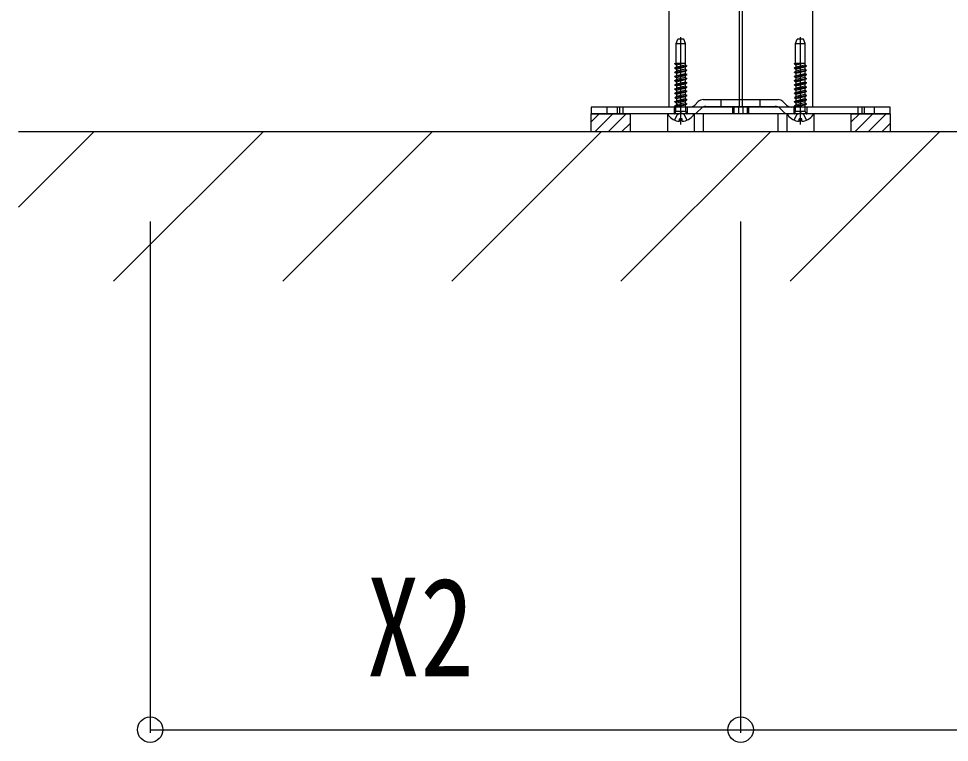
# Model space of a CAD drawing. Units: millimetres, scale not verified. Extents: x -4205 to 4205, y -2970 to 2970.
# Drawn here: x 902.5 to 1213.8, y -1034.2 to -792.1 of the extents above; entities that cross this region are included whole.
import ezdxf
from ezdxf.enums import TextEntityAlignment as Align

# ---------------------------------------------------------------- set-up
doc = ezdxf.new("R2010")
doc.units = ezdxf.units.MM
doc.header["$LTSCALE"] = 20
for name, color, linetype in [('0-5_YKK_13', 4, 'Continuous'), ('0-6_YKK_D', 6, 'Continuous'), ('0-8_YSS_K', 3, 'Continuous')]:
    doc.layers.add(name, color=color, linetype=linetype)
doc.styles.add('ＭＳ ゴシック', font='')
doc.styles.get('ＭＳ ゴシック').set_extended_font_data('MS Gothic')

msp = doc.modelspace()

# ---------------------------------------------------------------- linework, layer by layer
at = {"layer": '0-5_YKK_13'}
for p, q in [((1120, -711.7), (1120, -821.7)), ((1143.5, -711.7), (1143.5, -821.7)), ((1144.5, -711.7), (1144.5, -821.7)), ((1168, -711.7), (1168, -821.7)), ((1122.4, -800.5), (1122.95, -799)), ((1125.05, -799), (1122.95, -799)), ((1124, -827.5), (1124, -798.34)), ((1162.4, -800.5), (1162.95, -799)), ((1165.05, -799), (1162.95, -799)), ((1164, -827.5), (1164, -798.34)), ((1122.4, -807), (1122.4, -800.5)), ((1125.6, -807), (1125.6, -800.5)), ((1162.4, -807), (1162.4, -800.5)), ((1165.6, -807), (1165.6, -800.5)), ((1122, -807.29), (1123.69, -807)), ((1122, -807.19), (1123.12, -807)), ((1122, -807.19), (1122.33, -807)), ((1122, -807.29), (1122, -807.19)), ((1122, -807.29), (1122.5, -807.58)), ((1122, -808.6), (1126, -807.91)), ((1122, -808.7), (1126, -808.01)), ((1122, -808.6), (1122.5, -808.31)), ((1122, -808.7), (1122, -808.6)), ((1122, -808.7), (1122.5, -808.99)), ((1122, -810.01), (1126, -809.32)), ((1122, -810.11), (1126, -809.42)), ((1122.33, -807), (1125.6, -807)), ((1122.5, -807.58), (1125.02, -807)), ((1122.5, -807.58), (1122.5, -808.2)), ((1122.5, -807.58), (1122.5, -808.31)), ((1122.5, -808.31), (1125.5, -807.62)), ((1122.5, -808.99), (1125.5, -808.3)), ((1122.5, -808.99), (1122.5, -809.72)), ((1125.5, -809.03), (1122.5, -809.72)), ((1125.5, -807), (1125.5, -807.51)), ((1125.5, -807), (1125.5, -807.62)), ((1125.5, -807.62), (1126, -807.91)), ((1125.5, -808.3), (1126, -808.01)), ((1125.5, -809.71), (1126, -809.42)), ((1126, -808.01), (1126, -807.91)), ((1126, -809.42), (1126, -809.32)), ((1162, -807.29), (1163.69, -807)), ((1162, -807.19), (1163.12, -807)), ((1162, -807.19), (1162.33, -807)), ((1162, -807.29), (1162, -807.19)), ((1162, -807.29), (1162.5, -807.58)), ((1162, -808.6), (1166, -807.91)), ((1162, -808.7), (1166, -808.01)), ((1162, -808.6), (1162.5, -808.31)), ((1162, -808.7), (1162, -808.6)), ((1162, -808.7), (1162.5, -808.99)), ((1162, -810.01), (1166, -809.32)), ((1162, -810.11), (1166, -809.42)), ((1162.33, -807), (1165.6, -807)), ((1162.5, -807.58), (1165.02, -807)), ((1162.5, -807.58), (1162.5, -808.2)), ((1162.5, -807.58), (1162.5, -808.31)), ((1162.5, -808.31), (1165.5, -807.62)), ((1162.5, -808.99), (1165.5, -808.3)), ((1162.5, -808.99), (1162.5, -809.72)), ((1165.5, -809.03), (1162.5, -809.72)), ((1165.5, -807), (1165.5, -807.51)), ((1165.5, -807), (1165.5, -807.62)), ((1165.5, -807.62), (1166, -807.91)), ((1165.5, -808.3), (1166, -808.01)), ((1165.5, -809.71), (1166, -809.42)), ((1166, -808.01), (1166, -807.91)), ((1166, -809.42), (1166, -809.32)), ((1122, -810.01), (1122.5, -809.72)), ((1122, -810.11), (1122, -810.01)), ((1122, -810.11), (1122.5, -810.4)), ((1122, -811.42), (1126, -810.73)), ((1122, -811.52), (1126, -810.83)), ((1122, -811.42), (1122.5, -811.13)), ((1122, -811.52), (1122, -811.42)), ((1122, -811.52), (1122.5, -811.81)), ((1122, -812.83), (1126, -812.14)), ((1122, -812.93), (1126, -812.24)), ((1122, -812.83), (1122.5, -812.54)), ((1122.5, -810.4), (1125.5, -809.71)), ((1122.5, -810.4), (1122.5, -811.13)), ((1122.5, -811.13), (1125.5, -810.44)), ((1122.5, -811.81), (1125.5, -811.12)), ((1122.5, -811.81), (1122.5, -812.54)), ((1125.5, -811.85), (1122.5, -812.54)), ((1122.5, -813.22), (1125.5, -812.53)), ((1125.5, -809.71), (1125.5, -810.44)), ((1125.5, -810.44), (1126, -810.73)), ((1125.5, -811.12), (1126, -810.83)), ((1125.5, -812.53), (1126, -812.24)), ((1125.5, -812.53), (1125.5, -813.26)), ((1126, -810.83), (1126, -810.73)), ((1126, -812.24), (1126, -812.14)), ((1162, -810.01), (1162.5, -809.72)), ((1162, -810.11), (1162, -810.01)), ((1162, -810.11), (1162.5, -810.4)), ((1162, -811.42), (1166, -810.73)), ((1162, -811.52), (1166, -810.83)), ((1162, -811.42), (1162.5, -811.13)), ((1162, -811.52), (1162, -811.42)), ((1162, -811.52), (1162.5, -811.81)), ((1162, -812.83), (1166, -812.14)), ((1162, -812.93), (1166, -812.24)), ((1162, -812.83), (1162.5, -812.54)), ((1162.5, -810.4), (1165.5, -809.71)), ((1162.5, -810.4), (1162.5, -811.13)), ((1162.5, -811.13), (1165.5, -810.44)), ((1162.5, -811.81), (1165.5, -811.12)), ((1162.5, -811.81), (1162.5, -812.54)), ((1165.5, -811.85), (1162.5, -812.54)), ((1162.5, -813.22), (1165.5, -812.53)), ((1165.5, -809.71), (1165.5, -810.44)), ((1165.5, -810.44), (1166, -810.73)), ((1165.5, -811.12), (1166, -810.83)), ((1165.5, -812.53), (1166, -812.24)), ((1165.5, -812.53), (1165.5, -813.26)), ((1166, -810.83), (1166, -810.73)), ((1166, -812.24), (1166, -812.14)), ((1122, -812.93), (1122, -812.83)), ((1122, -812.93), (1122.5, -813.22)), ((1122, -814.24), (1126, -813.55)), ((1122, -814.34), (1126, -813.65)), ((1122, -814.24), (1122.5, -813.95)), ((1122, -814.34), (1122, -814.24)), ((1122, -814.34), (1122.5, -814.63)), ((1122, -815.65), (1126, -814.96)), ((1122, -815.75), (1126, -815.06)), ((1122, -815.65), (1122.5, -815.36)), ((1122, -815.75), (1122, -815.65)), ((1122.5, -813.22), (1122.5, -813.95)), ((1122.5, -813.95), (1125.5, -813.26)), ((1122.5, -814.5), (1125.5, -813.81)), ((1122.5, -814.63), (1125.5, -813.94)), ((1122.5, -814.63), (1122.5, -815.36)), ((1125.5, -814.67), (1122.5, -815.36)), ((1122.5, -816.04), (1125.5, -815.35)), ((1125.5, -813.26), (1126, -813.55)), ((1125.5, -813.94), (1126, -813.65)), ((1125.5, -813.94), (1125.5, -814.67)), ((1125.5, -814.67), (1126, -814.96)), ((1125.5, -815.35), (1126, -815.06)), ((1125.5, -815.35), (1125.5, -816.08)), ((1126, -813.65), (1126, -813.55)), ((1126, -815.06), (1126, -814.96)), ((1162, -812.93), (1162, -812.83)), ((1162, -812.93), (1162.5, -813.22)), ((1162, -814.24), (1166, -813.55)), ((1162, -814.34), (1166, -813.65)), ((1162, -814.24), (1162.5, -813.95)), ((1162, -814.34), (1162, -814.24)), ((1162, -814.34), (1162.5, -814.63)), ((1162, -815.65), (1166, -814.96)), ((1162, -815.75), (1166, -815.06)), ((1162, -815.65), (1162.5, -815.36)), ((1162, -815.75), (1162, -815.65)), ((1162.5, -813.22), (1162.5, -813.95)), ((1162.5, -813.95), (1165.5, -813.26)), ((1162.5, -814.5), (1165.5, -813.81)), ((1162.5, -814.63), (1165.5, -813.94)), ((1162.5, -814.63), (1162.5, -815.36)), ((1165.5, -814.67), (1162.5, -815.36)), ((1162.5, -816.04), (1165.5, -815.35)), ((1165.5, -813.26), (1166, -813.55)), ((1165.5, -813.94), (1166, -813.65)), ((1165.5, -813.94), (1165.5, -814.67)), ((1165.5, -814.67), (1166, -814.96)), ((1165.5, -815.35), (1166, -815.06)), ((1165.5, -815.35), (1165.5, -816.08)), ((1166, -813.65), (1166, -813.55)), ((1166, -815.06), (1166, -814.96)), ((1122, -815.75), (1122.5, -816.04)), ((1122, -817.06), (1126, -816.37)), ((1122, -817.16), (1126, -816.47)), ((1122, -817.06), (1122.5, -816.77)), ((1122, -817.16), (1122, -817.06)), ((1122, -817.16), (1122.5, -817.45)), ((1122, -818.47), (1126, -817.78)), ((1122, -818.57), (1126, -817.88)), ((1122, -818.47), (1122.5, -818.18)), ((1122, -818.57), (1122, -818.47)), ((1122, -818.57), (1122.5, -818.86)), ((1122.5, -816.04), (1122.5, -816.77)), ((1122.5, -816.77), (1125.5, -816.08)), ((1122.5, -817.45), (1125.5, -816.76)), ((1122.5, -817.45), (1122.5, -818.18)), ((1125.5, -817.49), (1122.5, -818.18)), ((1122.5, -818.86), (1125.5, -818.17)), ((1125.5, -816.08), (1126, -816.37)), ((1125.5, -816.76), (1126, -816.47)), ((1125.5, -818.17), (1126, -817.88)), ((1125.5, -818.17), (1125.5, -818.9)), ((1126, -816.47), (1126, -816.37)), ((1126, -817.88), (1126, -817.78)), ((1162, -815.75), (1162.5, -816.04)), ((1162, -817.06), (1166, -816.37)), ((1162, -817.16), (1166, -816.47)), ((1162, -817.06), (1162.5, -816.77)), ((1162, -817.16), (1162, -817.06)), ((1162, -817.16), (1162.5, -817.45)), ((1162, -818.47), (1166, -817.78)), ((1162, -818.57), (1166, -817.88)), ((1162, -818.47), (1162.5, -818.18)), ((1162, -818.57), (1162, -818.47)), ((1162, -818.57), (1162.5, -818.86)), ((1162.5, -816.04), (1162.5, -816.77)), ((1162.5, -816.77), (1165.5, -816.08)), ((1162.5, -817.45), (1165.5, -816.76)), ((1162.5, -817.45), (1162.5, -818.18)), ((1165.5, -817.49), (1162.5, -818.18)), ((1162.5, -818.86), (1165.5, -818.17)), ((1165.5, -816.08), (1166, -816.37)), ((1165.5, -816.76), (1166, -816.47)), ((1165.5, -818.17), (1166, -817.88)), ((1165.5, -818.17), (1165.5, -818.9)), ((1166, -816.47), (1166, -816.37)), ((1166, -817.88), (1166, -817.78)), ((1094, -821.7), (1094, -824)), ((1194, -821.7), (1094, -821.7)), ((1099.25, -821.7), (1099.25, -824)), ((1102.65, -821.7), (1102.65, -824)), ((1103.46, -821.7), (1103.46, -824)), ((1104.75, -824), (1104.75, -821.7)), ((1168, -821.7), (1120, -821.7)), ((1121.75, -821.7), (1121.75, -824)), ((1122, -819.88), (1126, -819.19)), ((1122, -819.98), (1126, -819.29)), ((1122, -819.88), (1122.5, -819.59)), ((1122, -819.98), (1122, -819.88)), ((1122, -819.98), (1122.5, -820.27)), ((1122, -821.29), (1126, -820.6)), ((1122, -821.39), (1126, -820.7)), ((1122, -821.29), (1122.5, -821)), ((1122, -821.39), (1122, -821.29)), ((1122, -821.39), (1122.5, -821.68)), ((1122.5, -818.86), (1122.5, -819.59)), ((1122.5, -819.59), (1125.5, -818.9)), ((1122.5, -820.27), (1125.5, -819.58)), ((1122.5, -820.27), (1122.5, -821)), ((1125.5, -820.31), (1122.5, -821)), ((1122.5, -821.68), (1125.5, -820.98)), ((1122.5, -821.68), (1122.5, -821.69)), ((1125.5, -818.9), (1126, -819.19)), ((1125.5, -819.58), (1126, -819.29)), ((1125.5, -820.99), (1126, -820.7)), ((1125.5, -820.99), (1125.5, -821.69)), ((1125.62, -823.09), (1125.62, -821.69)), ((1126, -819.29), (1126, -819.19)), ((1126, -820.7), (1126, -820.6)), ((1126.25, -824), (1126.25, -821.7)), ((1128.67, -821.03), (1129.83, -819.87)), ((1131.45, -819.2), (1156.55, -819.2)), ((1132.41, -821.5), (1155.59, -821.5)), ((1137.5, -821.5), (1137.5, -819.2)), ((1141.25, -821.7), (1141.25, -824)), ((1141.75, -821.7), (1141.75, -824)), ((1143.27, -821.7), (1143.27, -824)), ((1144.69, -821.7), (1144.69, -824)), ((1146.25, -824), (1146.25, -821.7)), ((1146.75, -824), (1146.75, -821.7)), ((1150.5, -821.5), (1150.5, -819.2)), ((1159.33, -821.03), (1158.17, -819.87)), ((1161.75, -821.7), (1161.75, -824)), ((1162, -819.88), (1166, -819.19)), ((1162, -819.98), (1166, -819.29)), ((1162, -819.88), (1162.5, -819.59)), ((1162, -819.98), (1162, -819.88)), ((1162, -819.98), (1162.5, -820.27)), ((1162, -821.29), (1166, -820.6)), ((1162, -821.39), (1166, -820.7)), ((1162, -821.29), (1162.5, -821)), ((1162, -821.39), (1162, -821.29)), ((1162, -821.39), (1162.5, -821.68)), ((1162.5, -818.86), (1162.5, -819.59)), ((1162.5, -819.59), (1165.5, -818.9)), ((1162.5, -820.27), (1165.5, -819.58)), ((1162.5, -820.27), (1162.5, -821)), ((1165.5, -820.31), (1162.5, -821)), ((1162.5, -821.68), (1165.5, -820.98)), ((1162.5, -821.68), (1162.5, -821.69)), ((1165.5, -818.9), (1166, -819.19)), ((1165.5, -819.58), (1166, -819.29)), ((1165.5, -820.99), (1166, -820.7)), ((1165.5, -820.99), (1165.5, -821.69)), ((1165.62, -823.09), (1165.62, -821.69)), ((1166, -819.29), (1166, -819.19)), ((1166, -820.7), (1166, -820.6)), ((1166.25, -824), (1166.25, -821.7)), ((1183.25, -821.7), (1183.25, -824)), ((1184.54, -821.7), (1184.54, -824)), ((1185.35, -821.7), (1185.35, -824)), ((1188.75, -824), (1188.75, -821.7)), ((1194, -824), (1194, -821.7)), ((1194, -824), (1094, -824)), ((1144, -824), (1107, -824)), ((1107, -824), (1107, -830)), ((1119.5, -824), (1119.5, -830)), ((1127.98, -824), (1120.02, -824)), ((1121.92, -826.08), (1122.85, -824.21)), ((1122.85, -824.21), (1124, -823.6)), ((1125.9, -823.87), (1125.62, -823.09)), ((1128.5, -824), (1128.5, -830)), ((1129.63, -823.33), (1130.78, -822.17)), ((1131.5, -824), (1131.5, -830)), ((1181, -824), (1144, -824)), ((1156.5, -824), (1156.5, -830)), ((1158.37, -823.33), (1157.22, -822.17)), ((1159.5, -824), (1159.5, -830)), ((1167.98, -824), (1160.02, -824)), ((1161.92, -826.08), (1162.85, -824.21)), ((1162.18, -824), (1162.18, -824)), ((1162.18, -824), (1162.18, -824)), ((1162.85, -824.21), (1164, -823.6)), ((1165.9, -823.87), (1165.62, -823.09)), ((1168.5, -824), (1168.5, -830)), ((1181, -830), (1181, -824)), ((1123.57, -826.48), (1123.57, -825.6)), ((1163.57, -826.48), (1163.57, -825.6)), ((1144, -830), (1107, -830)), ((1181, -830), (1144, -830))]:
    msp.add_line(p, q, dxfattribs=at)
for points in [[(1122.4, -800.5), (1125.6, -800.5), (1125.05, -799)], [(1162.4, -800.5), (1165.6, -800.5), (1165.05, -799)], [(1125.5, -808.3), (1125.5, -809.03), (1126, -809.32)], [(1165.5, -808.3), (1165.5, -809.03), (1166, -809.32)], [(1125.5, -811.12), (1125.5, -811.85), (1126, -812.14)], [(1165.5, -811.12), (1165.5, -811.85), (1166, -812.14)], [(1125.5, -816.76), (1125.5, -817.49), (1126, -817.78)], [(1165.5, -816.76), (1165.5, -817.49), (1166, -817.78)], [(1122.38, -823.09), (1122.38, -821.69), (1125.62, -821.69)], [(1125.5, -819.58), (1125.5, -820.31), (1126, -820.6)], [(1162.38, -823.09), (1162.38, -821.69), (1165.62, -821.69)], [(1165.5, -819.58), (1165.5, -820.31), (1166, -820.6)], [(1122.1, -823.87), (1122.38, -823.09), (1125.62, -823.09)], [(1126.07, -826.08), (1125.14, -824.21), (1124, -823.6)], [(1162.1, -823.87), (1162.38, -823.09), (1165.62, -823.09)], [(1166.07, -826.08), (1165.14, -824.21), (1164, -823.6)], [(1124.42, -826.48), (1124.42, -825.6), (1123.57, -825.6)], [(1164.42, -826.48), (1164.42, -825.6), (1163.57, -825.6)]]:
    msp.add_lwpolyline(points, dxfattribs=at)
for centre, radius, start, end in [((1127.05, -819.4), 2.3, 270, 315), ((1131.45, -821.5), 2.3, 90, 135), ((1132.41, -823.8), 2.3, 90, 135), ((1155.59, -823.8), 2.3, 45, 90), ((1156.55, -821.5), 2.3, 45, 90), ((1160.95, -819.4), 2.3, 225, 270), ((1120.02, -824.27), 0.274, 90, 217.7141), ((1124, -821.2), 5.3, 217.7141, 265.4006), ((1121.91, -823.8), 0.2, 270, 340), ((1124, -821.2), 5.3, 274.5994, 322.2859), ((1126.09, -823.8), 0.2, 200, 270), ((1127.98, -824.27), 0.274, 322.2859, 90), ((1128, -821.7), 2.3, 270, 315), ((1160, -821.7), 2.3, 225, 270), ((1160.02, -824.27), 0.274, 90, 217.7141), ((1164, -821.2), 5.3, 217.7141, 265.4006), ((1161.91, -823.8), 0.2, 270, 340), ((1164, -821.2), 5.3, 274.5994, 322.2859), ((1166.09, -823.8), 0.2, 200, 270), ((1167.98, -824.27), 0.274, 322.2859, 90)]:
    msp.add_arc(centre, radius, start, end, dxfattribs=at)
at = {"layer": '0-6_YKK_D'}
for p, q in [((946.5, -860), (946.5, -1031)), ((1144, -860), (1144, -1031)), ((1144, -860), (1144, -1031)), ((946.5, -1030), (1144, -1030)), ((1144, -1030), (1844, -1030))]:
    msp.add_line(p, q, dxfattribs=at)
for centre in [(946.5, -1030), (1144, -1030), (1144, -1030)]:
    msp.add_circle(centre, 4.25, dxfattribs=at)
at = {"layer": '0-8_YSS_K'}
for p, q in [((1094, -826.71), (1096.71, -824)), ((1095.2, -830), (1101.2, -824)), ((1099.69, -830), (1105.69, -824)), ((1181, -826.71), (1183.71, -824)), ((1182.2, -830), (1188.2, -824)), ((1186.69, -830), (1192.69, -824)), ((1104.18, -830), (1107, -827.18)), ((1191.18, -830), (1194, -827.18)), ((2751.5, -830), (902.5, -830)), ((902.5, -855.2), (927.7, -830)), ((934.27, -880), (984.27, -830)), ((990.83, -880), (1040.83, -830)), ((1047.4, -880), (1097.4, -830)), ((1103.97, -880), (1153.97, -830)), ((1160.54, -880), (1210.54, -830))]:
    msp.add_line(p, q, dxfattribs=at)
for points in [[(1094, -824), (1107, -824), (1107, -830), (1094, -830)], [(1181, -824), (1194, -824), (1194, -830), (1181, -830)]]:
    msp.add_lwpolyline(points, close=True, dxfattribs=at)

# ---------------------------------------------------------------- texts
at = {"layer": '0-6_YKK_D', "style": 'ＭＳ ゴシック', "width": 0.8}
msp.add_text('X2', height=32.99, dxfattribs=at).set_placement((1018.85, -1022), align=Align.BOTTOM_LEFT)

doc.saveas('drawing.dxf')
